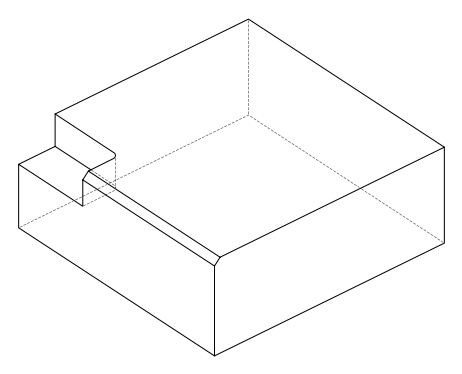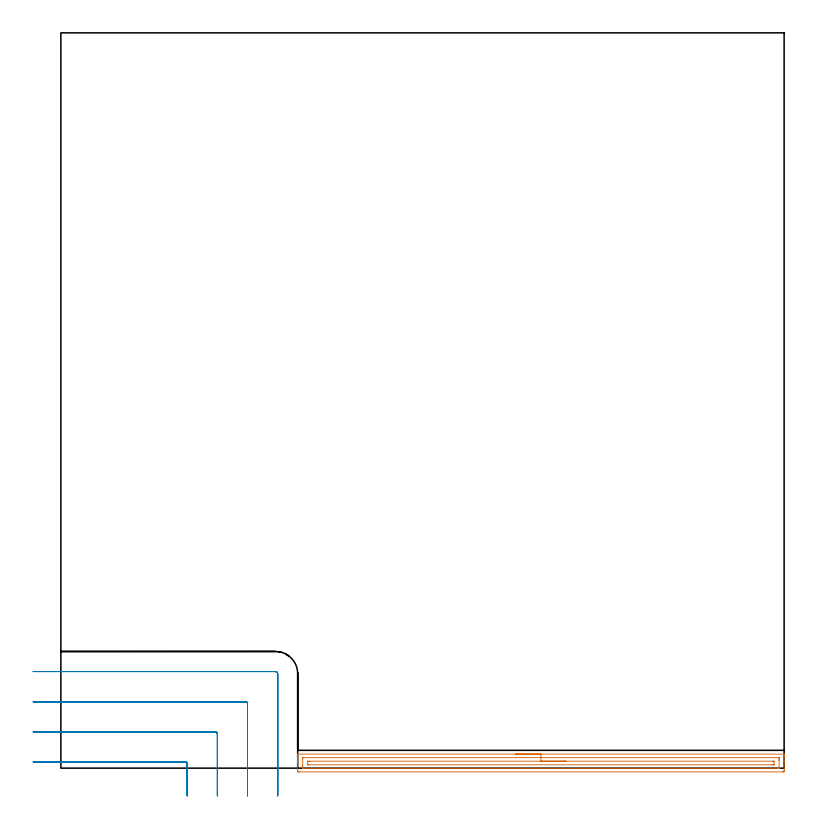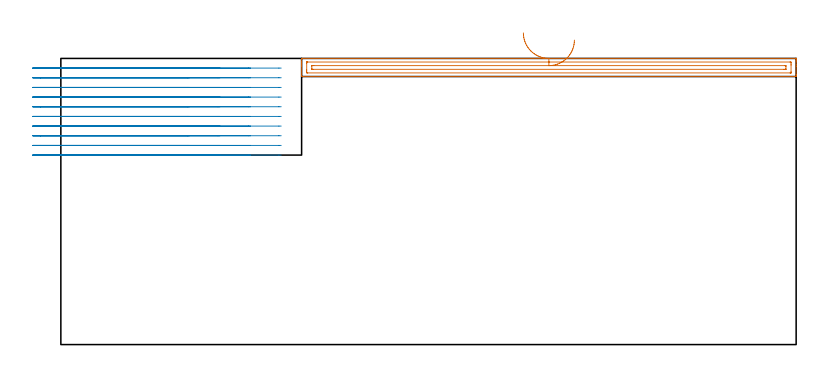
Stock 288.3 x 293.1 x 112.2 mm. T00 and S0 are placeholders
(PLAN: 2 operations, 1 tool changes, 14.8 min)
(1 AREA_MILL | FG_CHAMFER_SURFACE | UGT0205_001 | 4.84 min | 5005 mm3)
(2 MILL_CORNER_NOTCH_RECTANGULAR | CORNER_NOTCH_RECTANGULAR | NXT0201_012 | Follow Part, ap 4, ae 75% | 9.91 min | 165625 mm3)
(TOOL UGT0205_001 | Chamfer Mill 20 x 3 x 45 deg. | D20 FL50 Z2)
(TOOL NXT0201_012 | ENDMILL 16mm [2P460-1600-NA 1630] | D16 FL38 Z6)
(OP 1 AREA_MILL)
G17 G21 G94 G90
T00 M6
G54
G17 G0 G90 X181.35 Y5.6 S1061 M3
G43 Z122.2 H0
G94 G1 X181.388 Z121.328 F250.
X181.502 Z120.463
X181.691 Z119.612
X181.953 Z118.78
X182.287 Z117.974
X182.69 Z117.2
X183.158 Z116.464
X183.69 Z115.772
X184.279 Z115.129
X184.922 Z114.539
X185.614 Z114.008
X186.35 Z113.54
X187.124 Z113.137
X187.93 Z112.803
X188.762 Z112.541
X189.614 Z112.352
X190.478 Z112.238
X191.35 Z112.2
X288.149
X288.29 Y5.605 Z112.195
X288.292 Y5.593 Z112.184
X288.3 Y5.279 Z111.878
Y4.868 Z111.467
Y4.256 Z110.85
Y3.067 Z109.664
Y2.491 Z109.085
Y-0.75 Z105.847
X288.297 Y-1.038 Z105.559
X288.291 Y-1.491 Z105.105
X288.161 Y-1.495 Z105.103
X287.699 Y-1.5 Z105.1
X95.001
X94.539 Y-1.495 Z105.103
X94.409 Y-1.491 Z105.105
X94.4 Y-1.038 Z105.559
Y2.491 Z109.085
Y3.067 Z109.664
Y3.373 Z109.969
Y3.95 Z110.546
Y4.256 Z110.85
Y5.28 Z111.879
X94.408 Y5.593 Z112.184
X94.41 Y5.605 Z112.195
X94.551 Y5.6 Z112.2
X191.35
Y4.186 Z110.786
X285.915 Y4.185 Z110.785
X285.987 Y4.184 Z110.784
X286.284 Y4.179 Z110.779
X286.29 Y4.083 Z110.683
X286.297 Y3.877 Z110.477
X286.299 Y3.373 Z109.973
X286.3 Y2.993 Z109.593
X286.299 Y0.347 Z106.947
X286.292 Y-0.035 Z106.565
X286.29 Y-0.08 Z106.52
X286.273 Y-0.081 Z106.519
X286.223 Y-0.084 Z106.516
X286.12 Y-0.085 Z106.515
X285.915 Y-0.086 Z106.514
X96.785 Y-0.085 Z106.515
X96.713
X96.416 Y-0.079 Z106.521
X96.41 Y0.017 Z106.617
X96.403 Y0.223 Z106.823
X96.401 Y0.727 Z107.327
X96.4 Y1.107 Z107.707
X96.401 Y3.753 Z110.353
X96.408 Y4.135 Z110.735
X96.41 Y4.18 Z110.78
X96.427 Y4.181 Z110.781
X96.477 Y4.184 Z110.784
X96.58 Y4.185 Z110.785
X96.785 Y4.186 Z110.786
X191.35
Y2.771 Z109.371
X283.847
X284.131 Y2.77 Z109.37
X284.225 Y2.768 Z109.368
X284.29 Y2.763 Z109.363
X284.295 Y2.658 Z109.258
X284.299 Y2.491 Z109.091
Y1.442 Z108.042
X284.296 Y1.386 Z107.986
X284.29 Y1.345 Z107.945
X284.269 Y1.335 Z107.935
X284.131 Y1.333 Z107.933
X283.522 Y1.329 Z107.929
X98.853
X98.569 Y1.33 Z107.93
X98.475 Y1.332 Z107.932
X98.41 Y1.337 Z107.937
X98.405 Y1.442 Z108.042
X98.401 Y1.609 Z108.209
Y2.658 Z109.258
X98.404 Y2.714 Z109.314
X98.41 Y2.755 Z109.355
X98.431 Y2.765 Z109.365
X98.569 Y2.767 Z109.367
X99.178 Y2.771 Z109.371
X191.35
X192.222 Z109.41
X193.086 Z109.523
X193.938 Z109.712
X194.77 Z109.975
X195.576 Z110.308
X196.35 Z110.711
X197.086 Z111.18
X197.778 Z111.711
X198.421 Z112.3
X199.01 Z112.944
X199.542 Z113.636
X200.01 Z114.371
X200.413 Z115.145
X200.747 Z115.951
X201.009 Z116.783
X201.198 Z117.635
X201.312 Z118.5
X201.35 Z119.371
G0 Z122.2
M5
M2
(OP 2 MILL_CORNER_NOTCH_RECTANGULAR)
G17 G21 G94 G90
T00 M6
G54
G17 G0 G90 X50.4 Y-11. S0 M3
G43 Z122.2 H1
Z108.41
G94 G1 Y-8. F250.
Y1.704 F500.
G3 X49.604 Y2.5 R0.8
G1 X-8.
X-11. F250.
G0 Z122.2
X62.4 Y-11.
Z108.41
G1 Y-8.
Y13.704 F500.
G3 X61.604 Y14.5 R0.8
G1 X-8.
X-11. F250.
G0 Z122.2
X74.4 Y-11.
Z108.41
G1 Y-8.
Y25.704 F500.
G3 X73.604 Y26.5 R0.8
G1 X-8.
X-11. F250.
G0 Z122.2
X86.4 Y-11.
Z108.41
G1 Y-8.
Y37.6 F500.
G3 X85.5 Y38.5 R0.9
G1 X-8.
X-11. F250.
G0 Z122.2
X50.4 Y-11.
Z104.62
G1 Y-8.
Y1.704 F500.
G3 X49.604 Y2.5 R0.8
G1 X-8.
X-11. F250.
G0 Z122.2
X62.4 Y-11.
Z104.62
G1 Y-8.
Y13.704 F500.
G3 X61.604 Y14.5 R0.8
G1 X-8.
X-11. F250.
G0 Z122.2
X74.4 Y-11.
Z104.62
G1 Y-8.
Y25.704 F500.
G3 X73.604 Y26.5 R0.8
G1 X-8.
X-11. F250.
G0 Z122.2
X86.4 Y-11.
Z104.62
G1 Y-8.
Y37.6 F500.
G3 X85.5 Y38.5 R0.9
G1 X-8.
X-11. F250.
G0 Z122.2
X50.4 Y-11.
Z100.83
G1 Y-8.
Y1.704 F500.
G3 X49.604 Y2.5 R0.8
G1 X-8.
X-11. F250.
G0 Z122.2
X62.4 Y-11.
Z100.83
G1 Y-8.
Y13.704 F500.
G3 X61.604 Y14.5 R0.8
G1 X-8.
X-11. F250.
G0 Z122.2
X74.4 Y-11.
Z100.83
G1 Y-8.
Y25.704 F500.
G3 X73.604 Y26.5 R0.8
G1 X-8.
X-11. F250.
G0 Z122.2
X86.4 Y-11.
Z100.83
G1 Y-8.
Y37.6 F500.
G3 X85.5 Y38.5 R0.9
G1 X-8.
X-11. F250.
G0 Z122.2
X50.4 Y-11.
Z97.04
G1 Y-8.
Y1.704 F500.
G3 X49.604 Y2.5 R0.8
G1 X-8.
X-11. F250.
G0 Z122.2
X62.4 Y-11.
Z97.04
G1 Y-8.
Y13.704 F500.
G3 X61.604 Y14.5 R0.8
G1 X-8.
X-11. F250.
G0 Z122.2
X74.4 Y-11.
Z97.04
G1 Y-8.
Y25.704 F500.
G3 X73.604 Y26.5 R0.8
G1 X-8.
X-11. F250.
G0 Z122.2
X86.4 Y-11.
Z97.04
G1 Y-8.
Y37.6 F500.
G3 X85.5 Y38.5 R0.9
G1 X-8.
X-11. F250.
G0 Z122.2
X50.4 Y-11.
Z93.25
G1 Y-8.
Y1.704 F500.
G3 X49.604 Y2.5 R0.8
G1 X-8.
X-11. F250.
G0 Z122.2
X62.4 Y-11.
Z93.25
G1 Y-8.
Y13.704 F500.
G3 X61.604 Y14.5 R0.8
G1 X-8.
X-11. F250.
G0 Z122.2
X74.4 Y-11.
Z93.25
G1 Y-8.
Y25.704 F500.
G3 X73.604 Y26.5 R0.8
G1 X-8.
X-11. F250.
G0 Z122.2
X86.4 Y-11.
Z93.25
G1 Y-8.
Y37.6 F500.
G3 X85.5 Y38.5 R0.9
G1 X-8.
X-11. F250.
G0 Z122.2
X50.4 Y-11.
Z89.46
G1 Y-8.
Y1.704 F500.
G3 X49.604 Y2.5 R0.8
G1 X-8.
X-11. F250.
G0 Z122.2
X62.4 Y-11.
Z89.46
G1 Y-8.
Y13.704 F500.
G3 X61.604 Y14.5 R0.8
G1 X-8.
X-11. F250.
G0 Z122.2
X74.4 Y-11.
Z89.46
G1 Y-8.
Y25.704 F500.
G3 X73.604 Y26.5 R0.8
G1 X-8.
X-11. F250.
G0 Z122.2
X86.4 Y-11.
Z89.46
G1 Y-8.
Y37.6 F500.
G3 X85.5 Y38.5 R0.9
G1 X-8.
X-11. F250.
G0 Z122.2
X50.4 Y-11.
Z85.67
G1 Y-8.
Y1.704 F500.
G3 X49.604 Y2.5 R0.8
G1 X-8.
X-11. F250.
G0 Z122.2
X62.4 Y-11.
Z85.67
G1 Y-8.
Y13.704 F500.
G3 X61.604 Y14.5 R0.8
G1 X-8.
X-11. F250.
G0 Z122.2
X74.4 Y-11.
Z85.67
G1 Y-8.
Y25.704 F500.
G3 X73.604 Y26.5 R0.8
G1 X-8.
X-11. F250.
G0 Z122.2
X86.4 Y-11.
Z85.67
G1 Y-8.
Y37.6 F500.
G3 X85.5 Y38.5 R0.9
G1 X-8.
X-11. F250.
G0 Z122.2
X50.4 Y-11.
Z81.88
G1 Y-8.
Y1.704 F500.
G3 X49.604 Y2.5 R0.8
G1 X-8.
X-11. F250.
G0 Z122.2
X62.4 Y-11.
Z81.88
G1 Y-8.
Y13.704 F500.
G3 X61.604 Y14.5 R0.8
G1 X-8.
X-11. F250.
G0 Z122.2
X74.4 Y-11.
Z81.88
G1 Y-8.
Y25.704 F500.
G3 X73.604 Y26.5 R0.8
G1 X-8.
X-11. F250.
G0 Z122.2
X86.4 Y-11.
Z81.88
G1 Y-8.
Y37.6 F500.
G3 X85.5 Y38.5 R0.9
G1 X-8.
X-11. F250.
G0 Z122.2
X50.4 Y-11.
Z78.09
G1 Y-8.
Y1.704 F500.
G3 X49.604 Y2.5 R0.8
G1 X-8.
X-11. F250.
G0 Z122.2
X62.4 Y-11.
Z78.09
G1 Y-8.
Y13.704 F500.
G3 X61.604 Y14.5 R0.8
G1 X-8.
X-11. F250.
G0 Z122.2
X74.4 Y-11.
Z78.09
G1 Y-8.
Y25.704 F500.
G3 X73.604 Y26.5 R0.8
G1 X-8.
X-11. F250.
G0 Z122.2
X86.4 Y-11.
Z78.09
G1 Y-8.
Y37.6 F500.
G3 X85.5 Y38.5 R0.9
G1 X-8.
X-11. F250.
G0 Z122.2
X50.4 Y-11.
Z74.3
G1 Y-8.
Y1.704 F500.
G3 X49.604 Y2.5 R0.8
G1 X-8.
X-11. F250.
G0 Z122.2
X62.4 Y-11.
Z74.3
G1 Y-8.
Y13.704 F500.
G3 X61.604 Y14.5 R0.8
G1 X-8.
X-11. F250.
G0 Z122.2
X74.4 Y-11.
Z74.3
G1 Y-8.
Y25.704 F500.
G3 X73.604 Y26.5 R0.8
G1 X-8.
X-11. F250.
G0 Z122.2
X86.4 Y-11.
Z74.3
G1 Y-8.
Y37.6 F500.
G3 X85.5 Y38.5 R0.9
G1 X-8.
X-11. F250.
G0 Z122.2
M5
M2
